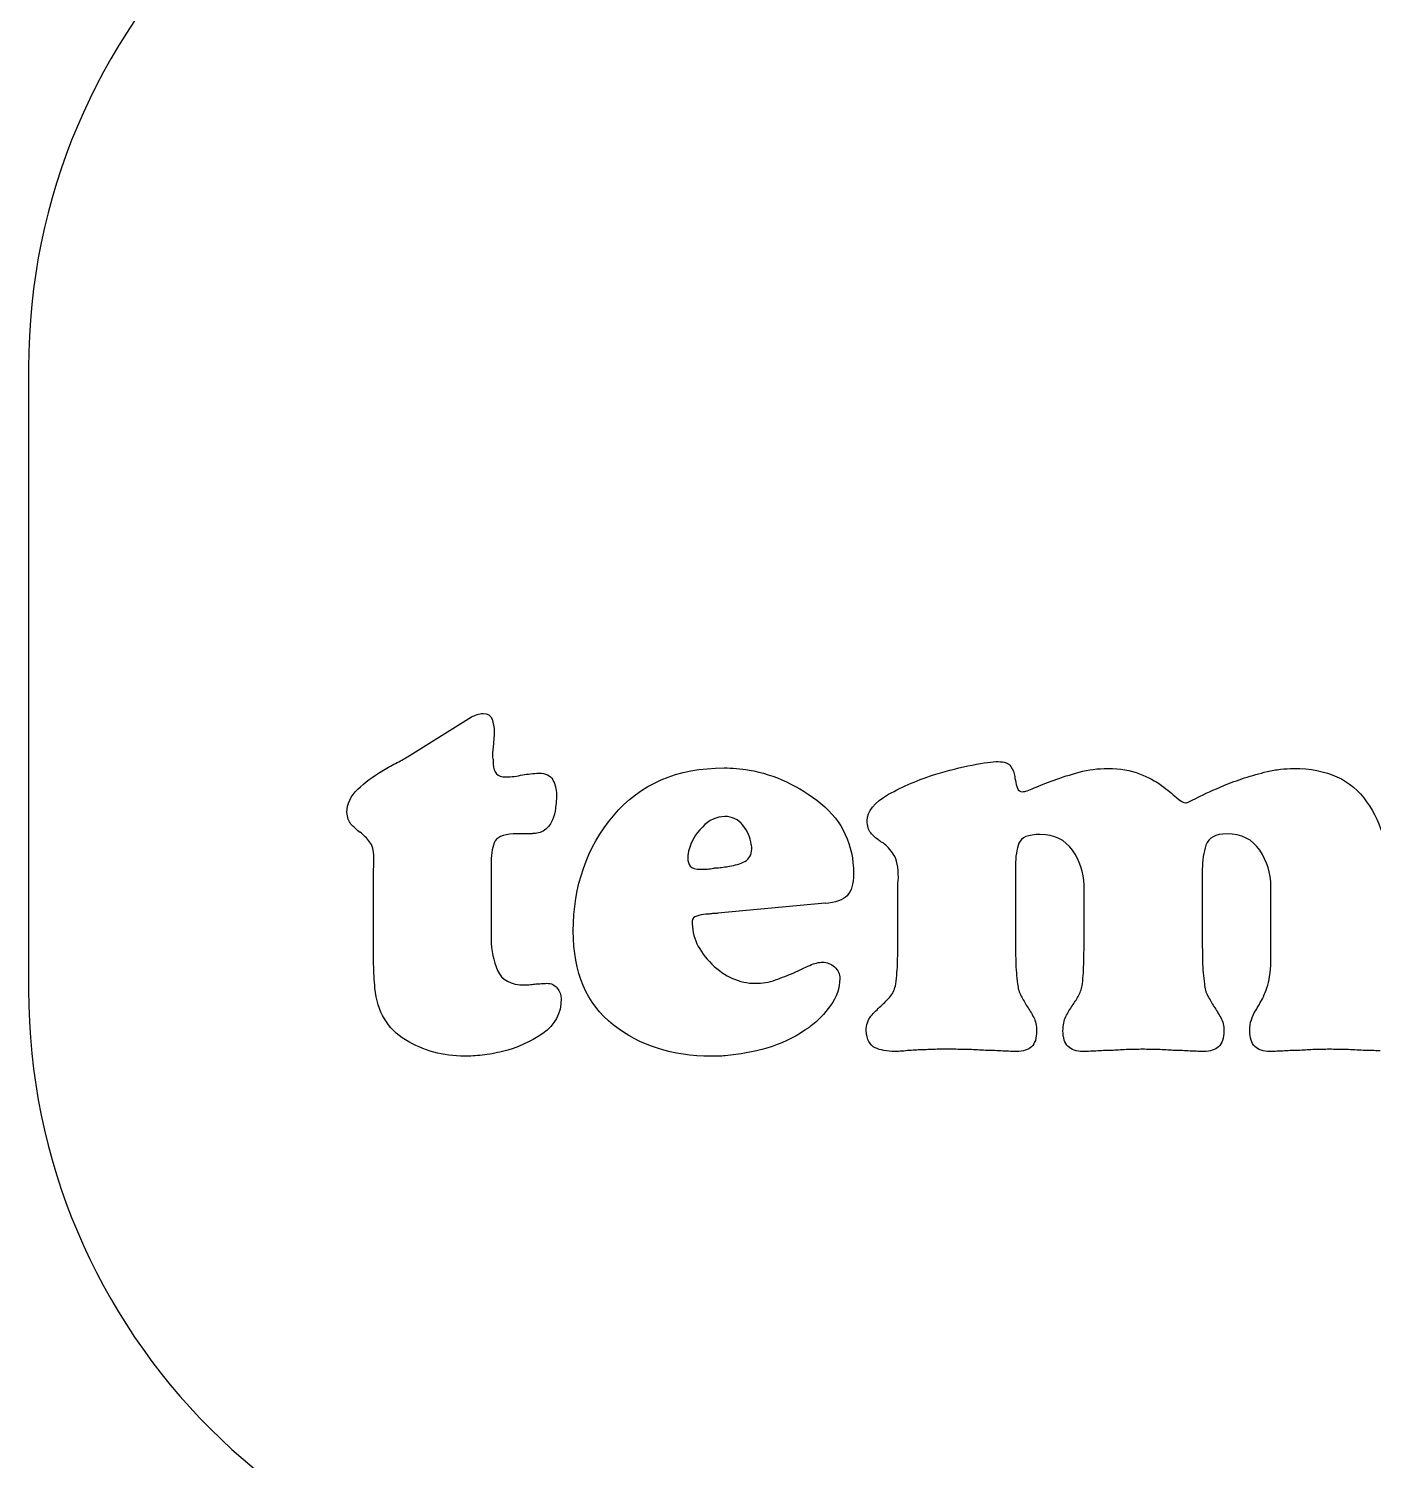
# Model space of a CAD drawing. Extents: x 0 to 771, y 958 to 1701.
# Drawn here: x 0.1 to 61.5, y 1180.3 to 1245.6 of the extents above; entities that cross this region are included whole.
import ezdxf

# ---------------------------------------------------------------- set-up
doc = ezdxf.new("R2010")
doc.units = 0
doc.layers.add('H0114_Printing', color=7, linetype='CONTINUOUS')

msp = doc.modelspace()

# ---------------------------------------------------------------- linework, layer by layer
at = {"layer": 'H0114_Printing', "color": 1}
msp.add_lwpolyline([(0.1248, 1230.131669), (0.1248, 1201.74867)], dxfattribs=at)
at = {"layer": 'H0114_Printing', "color": 4}
for points in [[(17.4284, 1212.38187), (20.343399, 1214.21287)], [(21.306399, 1212.47787), (21.306399, 1212.36987)], [(21.330399, 1212.26087), (21.330399, 1212.15287), (21.330399, 1212.04387)], [(45.154199, 1211.49077), (45.154199, 1211.39377)], [(24.221399, 1210.67187), (24.221399, 1210.63487), (24.221399, 1210.59887)], [(23.016399, 1208.86487), (22.848399, 1208.86487), (22.246399, 1208.86487)], [(33.133899, 1208.16607), (33.133899, 1208.27507)], [(15.8624, 1204.01387), (15.8624, 1206.82687), (15.8864, 1207.78987)], [(21.234399, 1207.44787), (21.234399, 1204.44787), (21.234399, 1204.24387), (21.234399, 1204.06387)], [(31.399899, 1207.29907), (31.399899, 1207.32307)], [(45.178199, 1207.41977), (45.178199, 1207.13077), (45.178199, 1204.11977)], [(39.806199, 1204.11977), (39.806199, 1206.62477), (39.830199, 1206.86577)], [(53.705199, 1207.25077), (53.705199, 1207.15477), (53.705199, 1207.05877), (53.705199, 1206.88977), (53.705199, 1206.72077), (53.705199, 1204.11977)], [(48.309199, 1204.09577), (48.309199, 1206.48077), (48.309199, 1206.52877)], [(56.837199, 1203.25277), (56.837199, 1206.48077)], [(36.481899, 1205.70907), (31.591899, 1205.25207)], [(36.481899, 1205.68507), (36.481899, 1205.70907)], [(31.507899, 1205.22807), (31.375899, 1205.22807)], [(15.8624, 1203.98987), (15.8624, 1204.01387)], [(39.806199, 1204.09577), (39.806199, 1204.11977)], [(42.360199, 1199.03677), (41.685199, 1199.03677)], [(31.604899, 1198.72407), (31.278899, 1198.72407)]]:
    msp.add_lwpolyline(points, dxfattribs=at)
at = {"layer": 'H0114_Printing', "color": 1}
for points in [[(28.452799, 1258.459669), (12.8078, 1258.459669), (0.1248, 1245.776669), (0.1248, 1230.131669)], [(0.1248, 1201.74867), (0.1248, 1186.10367), (12.8078, 1173.420671), (28.452799, 1173.420671)]]:
    msp.add_open_spline(points, degree=3, dxfattribs=at)
at = {"layer": 'H0114_Printing', "color": 4}
for points in [[(20.343399, 1214.21287), (20.423399, 1214.24387), (20.507399, 1214.27687), (20.596399, 1214.30887)], [(20.596399, 1214.30887), (20.684399, 1214.34087), (20.776399, 1214.35687), (20.873399, 1214.35687)], [(20.873399, 1214.35687), (21.081399, 1214.35687), (21.218399, 1214.27187), (21.282399, 1214.10087)], [(21.282399, 1214.10087), (21.346399, 1213.92987), (21.378399, 1213.73887), (21.378399, 1213.52787)], [(21.367399, 1213.27087), (21.358399, 1213.18187), (21.354399, 1213.09687), (21.354399, 1213.01487)], [(21.378399, 1213.52787), (21.378399, 1213.44587), (21.374399, 1213.36087), (21.367399, 1213.27087)], [(21.318399, 1212.73387), (21.310399, 1212.64487), (21.306399, 1212.55987), (21.306399, 1212.47787)], [(21.354399, 1213.01487), (21.338399, 1212.91687), (21.326399, 1212.82387), (21.318399, 1212.73387)], [(16.2484, 1211.73287), (16.4564, 1211.85987), (16.6654, 1211.97687), (16.8744, 1212.08087)], [(16.8744, 1212.08087), (17.0824, 1212.18587), (17.2674, 1212.28487), (17.4284, 1212.38187)], [(21.306399, 1212.36987), (21.306399, 1212.32987), (21.314399, 1212.29287), (21.330399, 1212.26087)], [(21.330399, 1212.04387), (21.346399, 1211.85187), (21.398399, 1211.70687), (21.487399, 1211.61087)], [(26.822899, 1209.69607), (28.042899, 1211.14907), (29.728899, 1211.87607), (31.881899, 1211.87607)], [(31.881899, 1211.87607), (32.057899, 1211.87607), (32.242899, 1211.86807), (32.435899, 1211.85207)], [(32.435899, 1211.85207), (32.628899, 1211.83507), (32.820899, 1211.81107), (33.013899, 1211.78007)], [(41.540199, 1211.58677), (42.118199, 1211.76277), (42.672199, 1211.90377), (43.203199, 1212.00877)], [(43.203199, 1212.00877), (43.733199, 1212.11277), (44.126199, 1212.16477), (44.383199, 1212.16477)], [(44.383199, 1212.16477), (44.672199, 1212.16477), (44.865199, 1212.09277), (44.961199, 1211.94877)], [(44.961199, 1211.94877), (45.057199, 1211.80377), (45.121199, 1211.65077), (45.154199, 1211.49077)], [(48.092199, 1211.68277), (48.510199, 1211.79577), (48.943199, 1211.85177), (49.393199, 1211.85177)], [(49.393199, 1211.85177), (49.955199, 1211.85177), (50.437199, 1211.77177), (50.839199, 1211.61077)], [(57.282199, 1211.81577), (57.483199, 1211.83977), (57.679199, 1211.85177), (57.872199, 1211.85177)], [(57.872199, 1211.85177), (59.398199, 1211.85177), (60.510198, 1211.34677), (61.209198, 1210.33377)], [(15.1524, 1210.90287), (15.4804, 1211.21487), (15.8464, 1211.49187), (16.2484, 1211.73287)], [(21.487399, 1211.61087), (21.575399, 1211.51387), (21.715399, 1211.46587), (21.908399, 1211.46587)], [(21.908399, 1211.46587), (22.036399, 1211.46587), (22.165399, 1211.47487), (22.294399, 1211.48987)], [(22.294399, 1211.48987), (22.422399, 1211.50587), (22.550399, 1211.52987), (22.679399, 1211.56287)], [(22.679399, 1211.56287), (22.792399, 1211.57887), (22.912399, 1211.59487), (23.040399, 1211.61087)], [(23.040399, 1211.61087), (23.169399, 1211.62687), (23.297399, 1211.63487), (23.426399, 1211.63487)], [(23.426399, 1211.63487), (23.731399, 1211.63487), (23.940399, 1211.53487), (24.052399, 1211.33387)], [(24.052399, 1211.33387), (24.164399, 1211.13287), (24.221399, 1210.91187), (24.221399, 1210.67187)], [(33.013899, 1211.78007), (34.201899, 1211.57107), (35.293899, 1211.06007), (36.289899, 1210.25007)], [(39.384199, 1210.67177), (40.035199, 1211.04077), (40.753199, 1211.34677), (41.540199, 1211.58677)], [(45.154199, 1211.39377), (45.154199, 1211.36177), (45.162199, 1211.33777), (45.178199, 1211.32177)], [(45.178199, 1211.32177), (45.194199, 1211.17777), (45.222199, 1211.05277), (45.262199, 1210.94877)], [(46.033199, 1210.96077), (46.282199, 1211.07277), (46.583199, 1211.19377), (46.936199, 1211.32177)], [(46.936199, 1211.32177), (47.290199, 1211.45077), (47.675199, 1211.57077), (48.092199, 1211.68277)], [(50.839199, 1211.61077), (51.240199, 1211.45077), (51.577199, 1211.27377), (51.850199, 1211.08077)], [(54.693199, 1211.08077), (54.982199, 1211.19377), (55.295199, 1211.30577), (55.632199, 1211.41777)], [(55.632199, 1211.41777), (55.969199, 1211.53077), (56.314199, 1211.62677), (56.668199, 1211.70777)], [(56.668199, 1211.70777), (56.877199, 1211.75577), (57.081199, 1211.79177), (57.282199, 1211.81577)], [(14.6584, 1209.85687), (14.6584, 1210.24187), (14.8224, 1210.58987), (15.1524, 1210.90287)], [(24.221399, 1210.59887), (24.221399, 1210.50387), (24.217399, 1210.40887), (24.209399, 1210.31387)], [(38.409199, 1209.46777), (38.409199, 1209.90077), (38.734199, 1210.30177), (39.384199, 1210.67177)], [(45.262199, 1210.94877), (45.302199, 1210.84377), (45.386199, 1210.79177), (45.515199, 1210.79177)], [(45.515199, 1210.79177), (45.612199, 1210.79177), (45.784199, 1210.84777), (46.033199, 1210.96077)], [(51.850199, 1211.08077), (52.123199, 1210.87177), (52.348199, 1210.68777), (52.525199, 1210.52677)], [(53.488199, 1210.52677), (53.809199, 1210.68777), (54.211199, 1210.87177), (54.693199, 1211.08077)], [(24.172399, 1210.02887), (24.157399, 1209.85487), (24.112399, 1209.68087), (24.040399, 1209.50587)], [(24.209399, 1210.31387), (24.201399, 1210.21887), (24.188399, 1210.12387), (24.172399, 1210.02887)], [(36.289899, 1210.25007), (37.284899, 1209.43907), (37.782899, 1208.37507), (37.782899, 1207.05807)], [(52.525199, 1210.52677), (52.701199, 1210.36677), (52.846199, 1210.28577), (52.958199, 1210.28577)], [(52.958199, 1210.28577), (52.991199, 1210.28577), (53.167199, 1210.36677), (53.488199, 1210.52677)], [(61.209198, 1210.33377), (61.907198, 1209.32277), (62.257198, 1208.11777), (62.257198, 1206.72077)], [(14.8384, 1209.31587), (14.7344, 1209.43587), (14.6744, 1209.61687), (14.6584, 1209.85687)], [(15.2124, 1208.96687), (15.0674, 1209.07887), (14.9434, 1209.19587), (14.8384, 1209.31587)], [(24.040399, 1209.50587), (23.968399, 1209.33187), (23.867399, 1209.18887), (23.739399, 1209.07887)], [(24.991899, 1204.43207), (24.991899, 1206.48807), (25.602899, 1208.24207), (26.822899, 1209.69607)], [(31.905899, 1209.65907), (31.535899, 1209.65907), (31.194899, 1209.49907), (30.881899, 1209.17807)], [(32.736899, 1209.26207), (32.519899, 1209.52707), (32.242899, 1209.65907), (31.905899, 1209.65907)], [(33.109899, 1208.38307), (33.077899, 1208.70407), (32.953899, 1208.99707), (32.736899, 1209.26207)], [(38.566199, 1208.91377), (38.461199, 1209.04177), (38.409199, 1209.22577), (38.409199, 1209.46777)], [(15.2604, 1208.94287), (15.2444, 1208.94287), (15.2274, 1208.95087), (15.2124, 1208.96687)], [(15.6934, 1208.51087), (15.5654, 1208.66987), (15.4204, 1208.81487), (15.2604, 1208.94287)], [(22.246399, 1208.86487), (21.764399, 1208.84887), (21.475399, 1208.71187), (21.378399, 1208.45587)], [(23.185399, 1208.88887), (23.137399, 1208.87287), (23.080399, 1208.86487), (23.016399, 1208.86487)], [(23.474399, 1208.93587), (23.378399, 1208.90487), (23.281399, 1208.88887), (23.185399, 1208.88887)], [(23.739399, 1209.07887), (23.658399, 1209.01587), (23.570399, 1208.96687), (23.474399, 1208.93587)], [(30.881899, 1209.17807), (30.568899, 1208.85707), (30.363899, 1208.50307), (30.267899, 1208.11807)], [(38.939199, 1208.57577), (38.794199, 1208.67177), (38.670199, 1208.78477), (38.566199, 1208.91377)], [(39.011199, 1208.51577), (38.979199, 1208.53977), (38.954199, 1208.55977), (38.939199, 1208.57577)], [(46.310199, 1208.84077), (45.764199, 1208.84077), (45.439199, 1208.70777), (45.334199, 1208.44377)], [(47.779199, 1208.11777), (47.442199, 1208.59977), (46.952199, 1208.84077), (46.310199, 1208.84077)], [(54.837199, 1208.86477), (54.307199, 1208.86477), (53.986199, 1208.69677), (53.874199, 1208.35977)], [(56.331199, 1208.11777), (55.993199, 1208.61577), (55.496199, 1208.86477), (54.837199, 1208.86477)], [(15.8864, 1207.78987), (15.8864, 1208.10887), (15.8224, 1208.34987), (15.6934, 1208.51087)], [(21.378399, 1208.45587), (21.282399, 1208.20087), (21.234399, 1207.86487), (21.234399, 1207.44787)], [(30.230899, 1207.94907), (30.222899, 1207.88507), (30.219899, 1207.82007), (30.219899, 1207.75707)], [(30.267899, 1208.11807), (30.250899, 1208.07007), (30.239899, 1208.01307), (30.230899, 1207.94907)], [(32.820899, 1207.61207), (33.029899, 1207.72407), (33.133899, 1207.90907), (33.133899, 1208.16607)], [(33.133899, 1208.27507), (33.133899, 1208.31407), (33.125899, 1208.35007), (33.109899, 1208.38307)], [(39.131199, 1208.45477), (39.083199, 1208.47077), (39.043199, 1208.49177), (39.011199, 1208.51577)], [(39.613199, 1207.92577), (39.469199, 1208.14977), (39.308199, 1208.32677), (39.131199, 1208.45477)], [(39.830199, 1206.86577), (39.830199, 1207.34677), (39.758199, 1207.70077), (39.613199, 1207.92577)], [(45.334199, 1208.44377), (45.230199, 1208.17777), (45.178199, 1207.83677), (45.178199, 1207.41977)], [(48.309199, 1206.52877), (48.293199, 1207.10677), (48.116199, 1207.63677), (47.779199, 1208.11777)], [(53.874199, 1208.35977), (53.761199, 1208.02177), (53.705199, 1207.65277), (53.705199, 1207.25077)], [(56.837199, 1206.48077), (56.837199, 1207.07477), (56.668199, 1207.61977), (56.331199, 1208.11777)], [(30.219899, 1207.75707), (30.219899, 1207.61207), (30.255899, 1207.49207), (30.327899, 1207.39507)], [(30.327899, 1207.39507), (30.399899, 1207.29907), (30.564899, 1207.25107), (30.821899, 1207.25107)], [(31.110899, 1207.26307), (31.206899, 1207.27107), (31.303899, 1207.28307), (31.399899, 1207.29907)], [(31.399899, 1207.32307), (31.415899, 1207.30707), (31.439899, 1207.30307), (31.471899, 1207.31107)], [(31.471899, 1207.31107), (31.503899, 1207.31907), (31.527899, 1207.32307), (31.543899, 1207.32307)], [(31.543899, 1207.32307), (31.640899, 1207.32307), (31.736899, 1207.33107), (31.832899, 1207.34707)], [(31.832899, 1207.34707), (31.929899, 1207.36307), (32.025899, 1207.37907), (32.121899, 1207.39507)], [(32.121899, 1207.39507), (32.378899, 1207.42807), (32.611899, 1207.49907), (32.820899, 1207.61207)], [(30.821899, 1207.25107), (30.917899, 1207.25107), (31.013899, 1207.25507), (31.110899, 1207.26307)], [(37.782899, 1207.05807), (37.782899, 1206.57607), (37.686899, 1206.23907), (37.493899, 1206.04607)], [(37.493899, 1206.04607), (37.301899, 1205.85407), (36.963899, 1205.73307), (36.481899, 1205.68507)], [(30.628899, 1205.11907), (30.499899, 1205.07907), (30.427899, 1205.00207), (30.411899, 1204.89007)], [(30.411899, 1204.89007), (30.411899, 1204.16707), (30.712899, 1203.51307), (31.314899, 1202.92707)], [(31.037899, 1205.20307), (30.893899, 1205.18707), (30.756899, 1205.15907), (30.628899, 1205.11907)], [(31.218899, 1205.21507), (31.161899, 1205.20707), (31.101899, 1205.20307), (31.037899, 1205.20307)], [(31.375899, 1205.22807), (31.327899, 1205.22807), (31.274899, 1205.22407), (31.218899, 1205.21507)], [(31.591899, 1205.25207), (31.575899, 1205.23507), (31.547899, 1205.22807), (31.507899, 1205.22807)], [(21.234399, 1204.06387), (21.250399, 1203.55187), (21.350399, 1203.07587), (21.535399, 1202.63587)], [(26.810899, 1200.15707), (25.597899, 1201.11207), (24.991899, 1202.53807), (24.991899, 1204.43207)], [(39.794199, 1203.04777), (39.802199, 1203.39277), (39.806199, 1203.74177), (39.806199, 1204.09577)], [(45.178199, 1204.11977), (45.178199, 1203.74977), (45.182199, 1203.39277), (45.190199, 1203.04777)], [(48.298199, 1203.04777), (48.305199, 1203.39277), (48.309199, 1203.74177), (48.309199, 1204.09577)], [(53.705199, 1204.11977), (53.705199, 1203.74977), (53.709199, 1203.39277), (53.717199, 1203.04777)], [(15.8744, 1202.91987), (15.8664, 1203.27987), (15.8624, 1203.63687), (15.8624, 1203.98987)], [(15.9344, 1201.82587), (15.9024, 1202.19387), (15.8824, 1202.55887), (15.8744, 1202.91987)], [(31.314899, 1202.92707), (31.917899, 1202.34107), (32.579899, 1202.04807), (33.302899, 1202.04807)], [(35.060899, 1202.52907), (35.317899, 1202.65807), (35.558899, 1202.77107), (35.783899, 1202.86707)], [(35.783899, 1202.86707), (36.007899, 1202.96307), (36.200899, 1203.01107), (36.361899, 1203.01107)], [(36.361899, 1203.01107), (36.570899, 1203.01107), (36.754899, 1202.93907), (36.915899, 1202.79507)], [(36.915899, 1202.79507), (37.075899, 1202.65007), (37.156899, 1202.47307), (37.156899, 1202.26507)], [(39.710199, 1202.02377), (39.758199, 1202.36077), (39.786199, 1202.70177), (39.794199, 1203.04777)], [(45.190199, 1203.04777), (45.198199, 1202.70177), (45.226199, 1202.36077), (45.274199, 1202.02377)], [(48.237199, 1202.02377), (48.269199, 1202.36077), (48.289199, 1202.70177), (48.298199, 1203.04777)], [(53.717199, 1203.04777), (53.725199, 1202.70177), (53.753199, 1202.36077), (53.802199, 1202.02377)], [(56.692199, 1201.96377), (56.788199, 1202.27677), (56.837199, 1202.70577), (56.837199, 1203.25277)], [(21.535399, 1202.63587), (21.719399, 1202.19587), (22.133399, 1201.97587), (22.776399, 1201.97587)], [(23.534399, 1202.03587), (23.623399, 1202.04387), (23.707399, 1202.04787), (23.787399, 1202.04787)], [(23.787399, 1202.04787), (23.980399, 1202.04787), (24.137399, 1201.97587), (24.257399, 1201.83087)], [(33.302899, 1202.04807), (33.623899, 1202.04807), (33.928899, 1202.09907), (34.217899, 1202.20407)], [(34.217899, 1202.20407), (34.507899, 1202.30907), (34.787899, 1202.41707), (35.060899, 1202.52907)], [(37.156899, 1202.26507), (37.156899, 1201.83107), (37.015899, 1201.42107), (36.734899, 1201.03607)], [(17.3324, 1199.46887), (16.5124, 1199.96587), (16.0474, 1200.75087), (15.9344, 1201.82587)], [(22.776399, 1201.97587), (22.856399, 1201.97587), (22.940399, 1201.97987), (23.029399, 1201.98787)], [(23.029399, 1201.98787), (23.117399, 1201.99587), (23.201399, 1202.00787), (23.281399, 1202.02387)], [(23.281399, 1202.02387), (23.361399, 1202.02387), (23.446399, 1202.02687), (23.534399, 1202.03587)], [(24.257399, 1201.83087), (24.378399, 1201.68687), (24.438399, 1201.52587), (24.438399, 1201.34887)], [(39.035199, 1201.01177), (39.196199, 1201.15577), (39.340199, 1201.30477), (39.469199, 1201.45777)], [(39.469199, 1201.45777), (39.597199, 1201.61077), (39.677199, 1201.79877), (39.710199, 1202.02377)], [(45.274199, 1202.02377), (45.290199, 1201.81477), (45.342199, 1201.62977), (45.431199, 1201.46977)], [(45.431199, 1201.46977), (45.519199, 1201.30877), (45.612199, 1201.14777), (45.708199, 1200.98777)], [(47.804199, 1201.08477), (47.900199, 1201.21277), (47.988199, 1201.35377), (48.068199, 1201.50577)], [(48.068199, 1201.50577), (48.149199, 1201.65877), (48.205199, 1201.83077), (48.237199, 1202.02377)], [(53.802199, 1202.02377), (53.817199, 1201.81477), (53.870199, 1201.62977), (53.958199, 1201.46977)], [(53.958199, 1201.46977), (54.046199, 1201.30877), (54.139199, 1201.14777), (54.235199, 1200.98777)], [(56.355199, 1201.18077), (56.483199, 1201.38877), (56.596199, 1201.65077), (56.692199, 1201.96377)], [(24.438399, 1201.34887), (24.438399, 1200.67487), (24.157399, 1200.14487), (23.594399, 1199.75987)], [(36.734899, 1201.03607), (36.453899, 1200.65007), (36.144899, 1200.32907), (35.807899, 1200.07207)], [(38.577199, 1200.54277), (38.722199, 1200.71077), (38.874199, 1200.86777), (39.035199, 1201.01177)], [(45.708199, 1200.98777), (45.820199, 1200.82677), (45.920199, 1200.66277), (46.009199, 1200.49377)], [(47.478199, 1200.53077), (47.567199, 1200.70677), (47.667199, 1200.87477), (47.779199, 1201.03677)], [(47.779199, 1201.03677), (47.779199, 1201.05177), (47.783199, 1201.06077), (47.791199, 1201.06077)], [(47.791199, 1201.06077), (47.799199, 1201.06077), (47.804199, 1201.06777), (47.804199, 1201.08477)], [(54.235199, 1200.98777), (54.347199, 1200.82677), (54.452199, 1200.65877), (54.548199, 1200.48277)], [(55.945199, 1200.38577), (55.993199, 1200.53077), (56.057199, 1200.66677), (56.138199, 1200.79477)], [(56.138199, 1200.79477), (56.170199, 1200.85977), (56.206199, 1200.91977), (56.246199, 1200.97577)], [(56.246199, 1200.97577), (56.286199, 1201.03177), (56.323199, 1201.09977), (56.355199, 1201.18077)], [(31.278899, 1198.72407), (29.512899, 1198.72407), (28.022899, 1199.20107), (26.810899, 1200.15707)], [(38.361199, 1199.87977), (38.361199, 1200.15277), (38.433199, 1200.37377), (38.577199, 1200.54277)], [(46.009199, 1200.49377), (46.097199, 1200.32577), (46.142199, 1200.12077), (46.142199, 1199.87977)], [(47.346199, 1199.87977), (47.346199, 1200.13677), (47.390199, 1200.35377), (47.478199, 1200.53077)], [(54.548199, 1200.48277), (54.645199, 1200.30577), (54.693199, 1200.10477), (54.693199, 1199.87977)], [(55.873199, 1199.87977), (55.873199, 1200.07277), (55.897199, 1200.24077), (55.945199, 1200.38577)], [(20.029399, 1198.72387), (19.0494, 1198.72387), (18.1504, 1198.97287), (17.3324, 1199.46887)], [(23.594399, 1199.75987), (23.032399, 1199.37387), (22.422399, 1199.10087), (21.764399, 1198.93987)], [(35.566899, 1199.90407), (35.036899, 1199.55107), (34.458899, 1199.28107), (33.832899, 1199.09707)], [(35.674899, 1199.98807), (35.634899, 1199.96407), (35.598899, 1199.93607), (35.566899, 1199.90407)], [(35.807899, 1200.07207), (35.759899, 1200.04007), (35.714899, 1200.01207), (35.674899, 1199.98807)], [(38.770199, 1199.10877), (38.529199, 1199.22177), (38.393199, 1199.47877), (38.361199, 1199.87977)], [(46.142199, 1199.87977), (46.142199, 1199.54277), (46.065199, 1199.30177), (45.913199, 1199.15777)], [(47.575199, 1199.16877), (47.422199, 1199.32177), (47.346199, 1199.55877), (47.346199, 1199.87977)], [(54.693199, 1199.87977), (54.693199, 1199.54277), (54.612199, 1199.30177), (54.452199, 1199.15777)], [(56.102199, 1199.16877), (55.949199, 1199.32177), (55.873199, 1199.55877), (55.873199, 1199.87977)], [(21.764399, 1198.93987), (21.442399, 1198.85987), (21.133399, 1198.80387), (20.836399, 1198.77187)], [(33.832899, 1199.09707), (33.206899, 1198.91307), (32.571899, 1198.79607), (31.929899, 1198.74707)], [(39.661199, 1198.94077), (39.308199, 1198.94077), (39.011199, 1198.99677), (38.770199, 1199.10877)], [(39.999199, 1198.95277), (39.886199, 1198.94477), (39.774199, 1198.94077), (39.661199, 1198.94077)], [(40.336199, 1198.98877), (40.224199, 1198.97277), (40.111199, 1198.96077), (39.999199, 1198.95277)], [(40.673199, 1199.00077), (40.561199, 1198.99277), (40.448199, 1198.98877), (40.336199, 1198.98877)], [(41.010199, 1199.01277), (40.898199, 1199.01277), (40.785199, 1199.00877), (40.673199, 1199.00077)], [(41.685199, 1199.03677), (41.460199, 1199.03677), (41.235199, 1199.02877), (41.010199, 1199.01277)], [(43.082199, 1199.02477), (42.841199, 1199.03377), (42.601199, 1199.03677), (42.360199, 1199.03677)], [(43.805199, 1198.98877), (43.564199, 1199.00477), (43.323199, 1199.01677), (43.082199, 1199.02477)], [(44.503199, 1198.96477), (44.263199, 1198.98077), (44.030199, 1198.98877), (43.805199, 1198.98877)], [(45.226199, 1198.94077), (44.985199, 1198.94077), (44.744199, 1198.94877), (44.503199, 1198.96477)], [(45.913199, 1199.15777), (45.760199, 1199.01277), (45.531199, 1198.94077), (45.226199, 1198.94077)], [(48.261199, 1198.94077), (47.956199, 1198.94077), (47.727199, 1199.01677), (47.575199, 1199.16877)], [(48.936199, 1198.96477), (48.710199, 1198.94877), (48.486199, 1198.94077), (48.261199, 1198.94077)], [(49.634199, 1198.98877), (49.393199, 1198.98877), (49.160199, 1198.98077), (48.936199, 1198.96477)], [(50.309199, 1199.02477), (50.084199, 1199.01677), (49.859199, 1199.00477), (49.634199, 1198.98877)], [(50.983199, 1199.03677), (50.758199, 1199.03677), (50.533199, 1199.03377), (50.309199, 1199.02477)], [(51.694199, 1199.02477), (51.461199, 1199.03377), (51.224199, 1199.03677), (50.983199, 1199.03677)], [(52.380199, 1198.98877), (52.155199, 1199.00477), (51.926199, 1199.01677), (51.694199, 1199.02477)], [(53.067199, 1198.96477), (52.834199, 1198.98077), (52.605199, 1198.98877), (52.380199, 1198.98877)], [(53.777199, 1198.94077), (53.536199, 1198.94077), (53.299199, 1198.94877), (53.067199, 1198.96477)], [(54.452199, 1199.15777), (54.291199, 1199.01277), (54.066199, 1198.94077), (53.777199, 1198.94077)], [(56.788199, 1198.94077), (56.483199, 1198.94077), (56.254199, 1199.01677), (56.102199, 1199.16877)], [(57.463199, 1198.96477), (57.238199, 1198.94877), (57.013199, 1198.94077), (56.788199, 1198.94077)], [(58.162199, 1198.98877), (57.921199, 1198.98877), (57.688199, 1198.98077), (57.463199, 1198.96477)], [(58.836199, 1199.02477), (58.611199, 1199.01677), (58.386199, 1199.00477), (58.162199, 1198.98877)], [(59.510199, 1199.03677), (59.286199, 1199.03677), (59.061199, 1199.03377), (58.836199, 1199.02477)], [(60.281198, 1199.02477), (60.024198, 1199.03377), (59.767199, 1199.03677), (59.510199, 1199.03677)], [(61.052198, 1198.98877), (60.795198, 1199.00477), (60.538198, 1199.01677), (60.281198, 1199.02477)], [(61.823198, 1198.96477), (61.566198, 1198.98077), (61.309198, 1198.98877), (61.052198, 1198.98877)], [(20.836399, 1198.77187), (20.539399, 1198.73987), (20.270399, 1198.72387), (20.029399, 1198.72387)], [(31.929899, 1198.74707), (31.816899, 1198.73207), (31.708899, 1198.72407), (31.604899, 1198.72407)]]:
    msp.add_open_spline(points, degree=3, dxfattribs=at)

doc.saveas('drawing.dxf')
